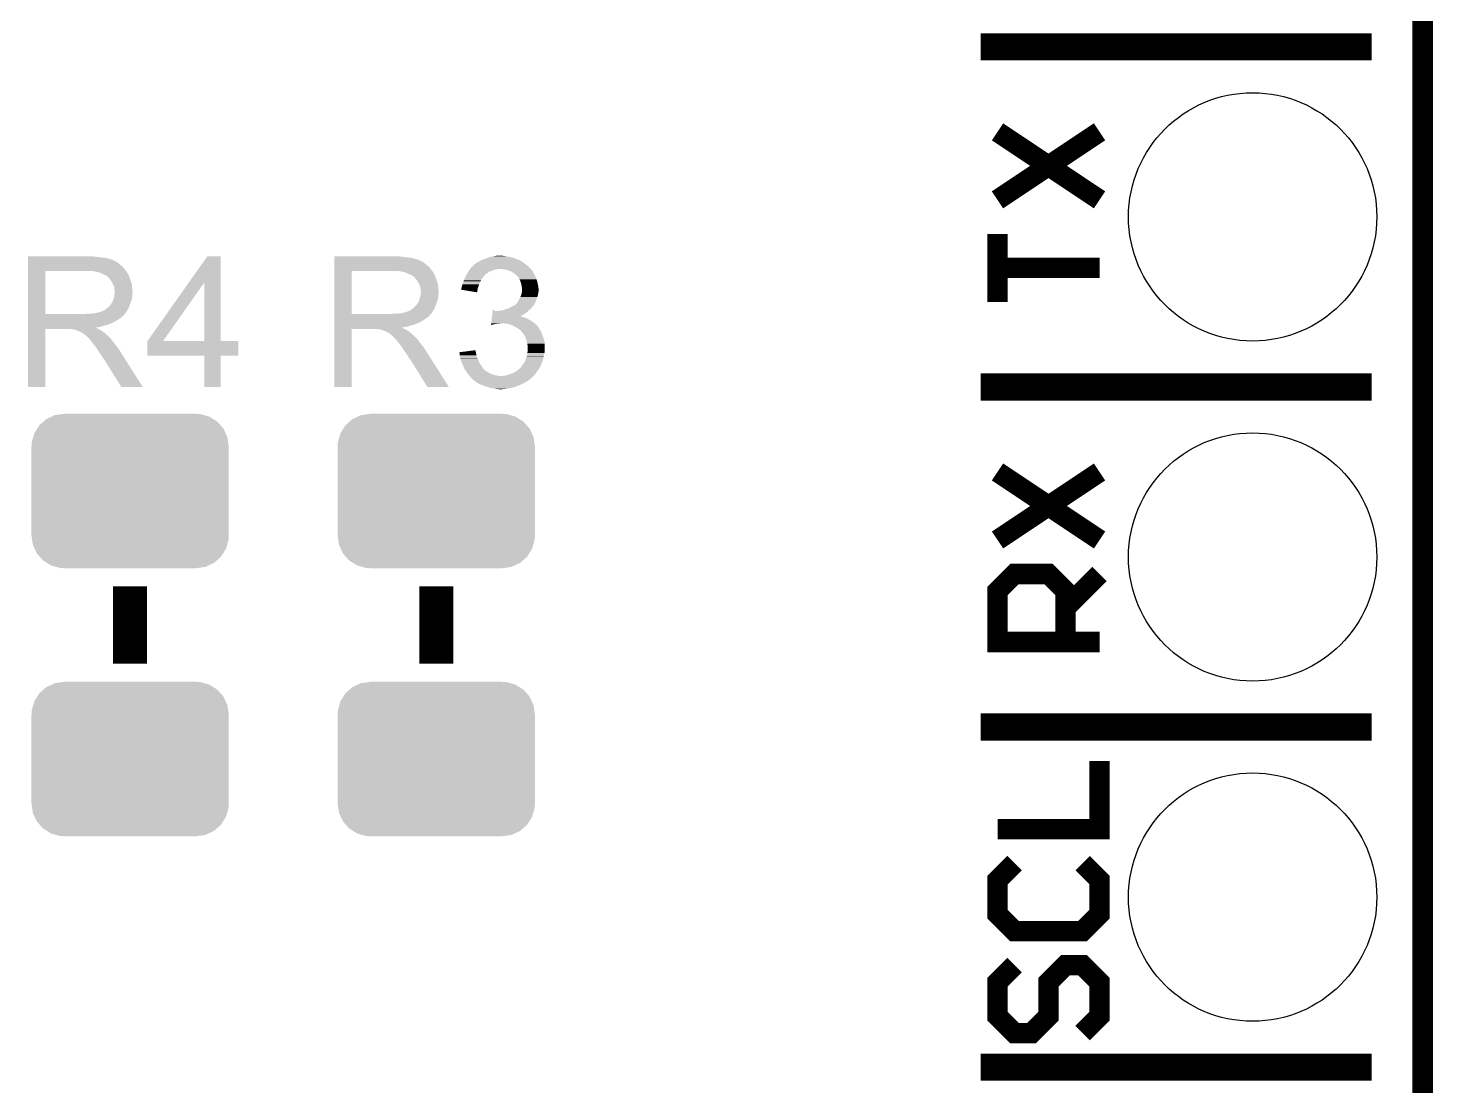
# Model space of a CAD drawing. Extents: x -1.4 to 24.2, y -3.9 to 53.4.
# Drawn here: x 13.72 to 24.21, y 6.21 to 14.11 of the extents above; entities that cross this region are included whole.
import ezdxf

# ---------------------------------------------------------------- set-up
doc = ezdxf.new("R2010")
doc.units = 0
doc.layers.get('0').update_dxf_attribs({"linetype": 'CONTINUOUS'})
for name, color, linetype in [('SPECTRAL_CLICK_V100_GKO', 9, 'CONTINUOUS'), ('SPECTRAL_CLICK_V100_GTO', 11, 'CONTINUOUS'), ('SPECTRAL_CLICK_V100_GTS', 8, 'CONTINUOUS')]:
    doc.layers.add(name, color=color, linetype=linetype)

# ---------------------------------------------------------------- blocks, each defined once
blk = doc.blocks.new('CUSTOM_62')
for points in [[(-0.646814, 0.518606), (-0.625952, 0.536988), (0.650592, 0.518606), (0.621244, 0.536988)], [(-0.625952, 0.536988), (-0.585142, 0.555872), (0.621244, 0.536988), (0.591092, 0.555872)], [(-0.585142, 0.555872), (-0.562234, 0.566472), (0.591092, 0.555872), (0.552884, 0.566472)], [(-0.562234, 0.566472), (-0.506094, 0.57464), (0.552884, 0.566472), (0.52344, 0.57464)], [(-0.506094, 0.57464), (-0.49276, 0.57658), (0.52344, 0.57464), (0.49276, 0.57658)], [(-0.723898, 0.402214), (-0.715892, 0.431072), (0.726492, 0.402214), (0.71314, 0.431072)], [(-0.715892, 0.431072), (-0.69406, 0.465932), (0.71314, 0.431072), (0.697008, 0.465932)], [(-0.69406, 0.465932), (-0.678626, 0.490572), (0.697008, 0.465932), (0.675296, 0.490572)], [(-0.678626, 0.490572), (-0.646814, 0.518606), (0.675296, 0.490572), (0.650592, 0.518606)], [(-0.7366, 0.33274), (-0.73466, 0.36342), (0.7366, 0.33274), (0.732138, 0.36342)], [(-0.7366, -0.33274), (-0.7366, 0.33274), (0.7366, -0.33274), (0.7366, 0.33274)], [(-0.73466, 0.36342), (-0.723898, 0.402214), (0.732138, 0.36342), (0.726492, 0.402214)], [(-0.732136, -0.36342), (-0.7366, -0.33274), (0.73466, -0.36342), (0.7366, -0.33274)], [(-0.726492, -0.402214), (-0.732136, -0.36342), (0.723896, -0.402214), (0.73466, -0.36342)], [(-0.713138, -0.431072), (-0.726492, -0.402214), (0.715892, -0.431072), (0.723896, -0.402214)], [(-0.697008, -0.465932), (-0.713138, -0.431072), (0.694058, -0.465932), (0.715892, -0.431072)], [(-0.675294, -0.490572), (-0.697008, -0.465932), (0.678626, -0.490572), (0.694058, -0.465932)], [(-0.650592, -0.518606), (-0.675294, -0.490572), (0.646812, -0.518606), (0.678626, -0.490572)], [(-0.621242, -0.536988), (-0.650592, -0.518606), (0.625952, -0.536988), (0.646812, -0.518606)], [(-0.591092, -0.555872), (-0.621242, -0.536988), (0.58514, -0.555872), (0.625952, -0.536988)], [(-0.552882, -0.566472), (-0.591092, -0.555872), (0.562234, -0.566472), (0.58514, -0.555872)], [(-0.52344, -0.57464), (-0.552882, -0.566472), (0.506092, -0.57464), (0.562234, -0.566472)], [(-0.49276, -0.57658), (-0.52344, -0.57464), (0.49276, -0.57658), (0.506092, -0.57464)]]:
    blk.add_solid(points)
blk = doc.blocks.new('ROUND_24')
blk.add_circle((0, 0), 0.927)

msp = doc.modelspace()

# ---------------------------------------------------------------- linework, layer by layer
at = {"layer": 'SPECTRAL_CLICK_V100_GKO', "const_width": 0.1524}
msp.add_lwpolyline([(24.13, -1.27), (24.13, 39.32174)], dxfattribs=at)
at = {"layer": 'SPECTRAL_CLICK_V100_GTO'}
for points, const_width in [([(20.828, 13.97), (23.749, 13.97)], 0.2032), ([(20.955, 12.827), (21.717, 13.335)], 0.1524), ([(20.955, 13.335), (21.717, 12.827)], 0.1524), ([(20.955, 12.065), (20.955, 12.573), (20.955, 12.319), (21.717, 12.319)], 0.1524), ([(20.828, 11.43), (23.749, 11.43)], 0.2032), ([(20.955, 10.287), (21.717, 10.795)], 0.1524), ([(20.955, 10.795), (21.717, 10.287)], 0.1524), ([(21.717, 9.525), (20.955, 9.525), (20.955, 9.906), (21.082, 10.033), (21.336, 10.033), (21.463, 9.906), (21.463, 9.525)], 0.1524), ([(21.463, 9.779), (21.717, 10.033)], 0.1524), ([(14.478, 9.36244), (14.478, 9.94156)], 0.254), ([(16.764, 9.36244), (16.764, 9.94156)], 0.254), ([(20.828, 8.89), (23.749, 8.89)], 0.2032), ([(20.955, 8.128), (21.717, 8.128), (21.717, 8.636)], 0.1524), ([(21.082, 7.874), (20.955, 7.747), (20.955, 7.493), (21.082, 7.366), (21.59, 7.366), (21.717, 7.493), (21.717, 7.747), (21.59, 7.874)], 0.1524), ([(21.082, 7.112), (20.955, 6.985), (20.955, 6.731), (21.082, 6.604), (21.209, 6.604), (21.336, 6.731), (21.336, 6.985), (21.463, 7.112), (21.59, 7.112), (21.717, 6.985), (21.717, 6.731), (21.59, 6.604)], 0.1524), ([(20.828, 6.35), (23.749, 6.35)], 0.2032)]:
    msp.add_lwpolyline(points, dxfattribs=dict(at, const_width=const_width))
for points in [[(13.71602, 12.40282), (13.716022, 12.40536), (14.22146, 12.40282), (14.19352, 12.40536)], [(13.71602, 12.39774), (13.71602, 12.40282), (14.251938, 12.39774), (14.22146, 12.40282)], [(13.71602, 12.3952), (13.71602, 12.39774), (14.2875, 12.3952), (14.251938, 12.39774)], [(13.71602, 12.38758), (13.71602, 12.3952), (14.317978, 12.38758), (14.2875, 12.3952)], [(13.71602, 12.3825), (13.71602, 12.38758), (14.333222, 12.3825), (14.317978, 12.38758)], [(13.71602, 12.37996), (13.71602, 12.3825), (14.345922, 12.37996), (14.333222, 12.3825)], [(13.71602, 12.379938), (13.71602, 12.37996), (14.34846, 12.379938), (14.345922, 12.37996)], [(13.71602, 12.377414), (13.71602, 12.379938), (14.348474, 12.377414), (14.34846, 12.379938)], [(14.916304, 12.209722), (15.054574, 12.405338), (15.153648, 12.209722), (15.15364, 12.405338)], [(15.054574, 12.405338), (15.05459, 12.40536), (15.15364, 12.405338), (15.05459, 12.40536)], [(16.00202, 12.40282), (16.002022, 12.40536), (16.50746, 12.40282), (16.47952, 12.40536)], [(16.00202, 12.39774), (16.00202, 12.40282), (16.537938, 12.39774), (16.50746, 12.40282)], [(16.00202, 12.3952), (16.00202, 12.39774), (16.5735, 12.3952), (16.537938, 12.39774)], [(16.00202, 12.38758), (16.00202, 12.3952), (16.603978, 12.38758), (16.5735, 12.3952)], [(16.00202, 12.3825), (16.00202, 12.38758), (16.619222, 12.3825), (16.603978, 12.38758)], [(16.00202, 12.37996), (16.00202, 12.3825), (16.631922, 12.37996), (16.619222, 12.3825)], [(16.00202, 12.379938), (16.00202, 12.37996), (16.63446, 12.379938), (16.631922, 12.37996)], [(16.00202, 12.377414), (16.00202, 12.379938), (16.634474, 12.377414), (16.63446, 12.379938)], [(17.10182, 12.37742), (17.12976, 12.38758), (17.382482, 12.37742), (17.357086, 12.38758)], [(17.12976, 12.38758), (17.149566, 12.395198), (17.357086, 12.38758), (17.338042, 12.395198)], [(17.149566, 12.395198), (17.162782, 12.40028), (17.338042, 12.395198), (17.31264, 12.40028)], [(17.162782, 12.40028), (17.18818, 12.40536), (17.31264, 12.40028), (17.289778, 12.40536)], [(17.18818, 12.40536), (17.20088, 12.4079), (17.289778, 12.40536), (17.26946, 12.4079)], [(17.20088, 12.4079), (17.221202, 12.41044), (17.26946, 12.4079), (17.254222, 12.41044)], [(13.716012, 11.973582), (13.716018, 12.29612), (13.84554, 11.973582), (13.845542, 12.29612)], [(13.716018, 12.308842), (13.71602, 12.32916), (14.43736, 12.308842), (14.419582, 12.32916)], [(13.716018, 12.29614), (13.716018, 12.308842), (14.447238, 12.29614), (14.43736, 12.308842)], [(13.716018, 12.29612), (13.716018, 12.29614), (13.845542, 12.29612), (14.15288, 12.29614)], [(13.71602, 12.37234), (13.71602, 12.377414), (14.35862, 12.37234), (14.348474, 12.377414)], [(13.71602, 12.367258), (13.71602, 12.37234), (14.371322, 12.367258), (14.35862, 12.37234)], [(13.71602, 12.3571), (13.71602, 12.367258), (14.38656, 12.3571), (14.371322, 12.367258)], [(13.71602, 12.3444), (13.71602, 12.3571), (14.4018, 12.3444), (14.38656, 12.3571)], [(13.71602, 12.32916), (13.71602, 12.3444), (14.419582, 12.32916), (14.4018, 12.3444)], [(14.224002, 12.29106), (14.190982, 12.29614), (14.451188, 12.29106), (14.447238, 12.29614)], [(14.242642, 12.285976), (14.224002, 12.29106), (14.45514, 12.285976), (14.451188, 12.29106)], [(14.25194, 12.28344), (14.242642, 12.285976), (14.455144, 12.28344), (14.45514, 12.285976)], [(14.251952, 12.283434), (14.25194, 12.28344), (14.455144, 12.283434), (14.455144, 12.28344)], [(14.27226, 12.27328), (14.251952, 12.283434), (14.46276, 12.27328), (14.455144, 12.283434)], [(16.002012, 11.973582), (16.002018, 12.29612), (16.13154, 11.973582), (16.131542, 12.29612)], [(16.002018, 12.30884), (16.00202, 12.329158), (16.72336, 12.30884), (16.708122, 12.329158)], [(16.002018, 12.29614), (16.002018, 12.30884), (16.733238, 12.29614), (16.72336, 12.30884)], [(16.002018, 12.29612), (16.002018, 12.29614), (16.131542, 12.29612), (16.43888, 12.29614)], [(16.00202, 12.37234), (16.00202, 12.377414), (16.64462, 12.37234), (16.634474, 12.377414)], [(16.00202, 12.367258), (16.00202, 12.37234), (16.657322, 12.367258), (16.64462, 12.37234)], [(16.00202, 12.3571), (16.00202, 12.367258), (16.67256, 12.3571), (16.657322, 12.367258)], [(16.00202, 12.3444), (16.00202, 12.3571), (16.6878, 12.3444), (16.67256, 12.3571)], [(16.00202, 12.329158), (16.00202, 12.3444), (16.708122, 12.329158), (16.6878, 12.3444)], [(16.510002, 12.29106), (16.476982, 12.29614), (16.737188, 12.29106), (16.733238, 12.29614)], [(16.528642, 12.285976), (16.510002, 12.29106), (16.74114, 12.285976), (16.737188, 12.29106)], [(16.53794, 12.28344), (16.528642, 12.285976), (16.741144, 12.28344), (16.74114, 12.285976)], [(16.537952, 12.283434), (16.53794, 12.28344), (16.741144, 12.283434), (16.741144, 12.28344)], [(16.55826, 12.27328), (16.537952, 12.283434), (16.74876, 12.27328), (16.741144, 12.283434)], [(16.989838, 12.268188), (16.997254, 12.2809), (17.12722, 12.268188), (17.14754, 12.2809)], [(16.997254, 12.2809), (17.000218, 12.28598), (17.14754, 12.2809), (17.15465, 12.28598)], [(17.000218, 12.28598), (17.005296, 12.293598), (17.15465, 12.28598), (17.165316, 12.293598)], [(17.005296, 12.293598), (17.008684, 12.29868), (17.165316, 12.293598), (17.185638, 12.29868)], [(17.008684, 12.29868), (17.013764, 12.306298), (17.185638, 12.29868), (17.203418, 12.306298)], [(17.013764, 12.306298), (17.015458, 12.30884), (17.203418, 12.306298), (17.2212, 12.30884)], [(17.015458, 12.30884), (17.017152, 12.31138), (17.2212, 12.30884), (17.233898, 12.31138)], [(17.017152, 12.31138), (17.020542, 12.316462), (17.470122, 12.31138), (17.46504, 12.316462)], [(17.020542, 12.316462), (17.025622, 12.321542), (17.46504, 12.316462), (17.45996, 12.321542)], [(17.025622, 12.321542), (17.04086, 12.33678), (17.45996, 12.321542), (17.44218, 12.33678)], [(17.04086, 12.33678), (17.051024, 12.346942), (17.44218, 12.33678), (17.429986, 12.346942)], [(17.051024, 12.346942), (17.056096, 12.34948), (17.429986, 12.346942), (17.42694, 12.34948)], [(17.056096, 12.34948), (17.0561, 12.349482), (17.42694, 12.34948), (17.426938, 12.349482)], [(17.0561, 12.349482), (17.06118, 12.35456), (17.426938, 12.349482), (17.41932, 12.35456)], [(17.06118, 12.35456), (17.068802, 12.35964), (17.41932, 12.35456), (17.4117, 12.35964)], [(17.068802, 12.35964), (17.089114, 12.369798), (17.4117, 12.35964), (17.399002, 12.369798)], [(17.089114, 12.369798), (17.089118, 12.3698), (17.399002, 12.369798), (17.398998, 12.3698)], [(17.089118, 12.3698), (17.093352, 12.37234), (17.398998, 12.3698), (17.391384, 12.37234)], [(17.093352, 12.37234), (17.097578, 12.374876), (17.391384, 12.37234), (17.38884, 12.374876)], [(17.097578, 12.374876), (17.10182, 12.37742), (17.38884, 12.374876), (17.382482, 12.37742)], [(17.269458, 12.30884), (17.244062, 12.31138), (17.472662, 12.30884), (17.470122, 12.31138)], [(17.292318, 12.30376), (17.269458, 12.30884), (17.477742, 12.30376), (17.472662, 12.30884)], [(17.292324, 12.303758), (17.292318, 12.30376), (17.477742, 12.303758), (17.477742, 12.30376)], [(17.31264, 12.29614), (17.292324, 12.303758), (17.481976, 12.29614), (17.477742, 12.303758)], [(17.327878, 12.29106), (17.31264, 12.29614), (17.484798, 12.29106), (17.481976, 12.29614)], [(17.34058, 12.2809), (17.327878, 12.29106), (17.490442, 12.2809), (17.484798, 12.29106)], [(17.343972, 12.278356), (17.34058, 12.2809), (17.49298, 12.278356), (17.490442, 12.2809)], [(17.35074, 12.27328), (17.343972, 12.278356), (17.494674, 12.27328), (17.49298, 12.278356)], [(14.29004, 12.26566), (14.27226, 12.27328), (14.465808, 12.26566), (14.46276, 12.27328)], [(14.29851, 12.26058), (14.29004, 12.26566), (14.46784, 12.26058), (14.465808, 12.26566)], [(14.30274, 12.258042), (14.29851, 12.26058), (14.468928, 12.258042), (14.46784, 12.26058)], [(14.310364, 12.25296), (14.30274, 12.258042), (14.471106, 12.25296), (14.468928, 12.258042)], [(14.312904, 12.252952), (14.310364, 12.25296), (14.47111, 12.252952), (14.471106, 12.25296)], [(14.32052, 12.2428), (14.312904, 12.252952), (14.47546, 12.2428), (14.47111, 12.252952)], [(14.32814, 12.23264), (14.32052, 12.2428), (14.478848, 12.23264), (14.47546, 12.2428)], [(14.337212, 12.21994), (14.32814, 12.23264), (14.48308, 12.21994), (14.478848, 12.23264)], [(14.34084, 12.214858), (14.337212, 12.21994), (14.484606, 12.214858), (14.48308, 12.21994)], [(14.351, 12.194538), (14.34084, 12.214858), (14.4907, 12.194538), (14.484606, 12.214858)], [(14.35862, 12.179296), (14.351, 12.194538), (14.492226, 12.179296), (14.4907, 12.194538)], [(14.360072, 12.16914), (14.35862, 12.179296), (14.49324, 12.16914), (14.492226, 12.179296)], [(14.36116, 12.161518), (14.360072, 12.16914), (14.493876, 12.161518), (14.49324, 12.16914)], [(14.607564, 11.772936), (14.916304, 12.209722), (14.724404, 11.772936), (15.031684, 12.209722)], [(15.031698, 11.7729), (15.031684, 12.209722), (15.153662, 11.7729), (15.153648, 12.209722)], [(16.57604, 12.26566), (16.55826, 12.27328), (16.751808, 12.26566), (16.74876, 12.27328)], [(16.58451, 12.26058), (16.57604, 12.26566), (16.75384, 12.26058), (16.751808, 12.26566)], [(16.58874, 12.258042), (16.58451, 12.26058), (16.754928, 12.258042), (16.75384, 12.26058)], [(16.596364, 12.25296), (16.58874, 12.258042), (16.757106, 12.25296), (16.754928, 12.258042)], [(16.598904, 12.252952), (16.596364, 12.25296), (16.75711, 12.252952), (16.757106, 12.25296)], [(16.60652, 12.2428), (16.598904, 12.252952), (16.76146, 12.2428), (16.75711, 12.252952)], [(16.61414, 12.23264), (16.60652, 12.2428), (16.764848, 12.23264), (16.76146, 12.2428)], [(16.623212, 12.21994), (16.61414, 12.23264), (16.76908, 12.21994), (16.764848, 12.23264)], [(16.62684, 12.214858), (16.623212, 12.21994), (16.770606, 12.214858), (16.76908, 12.21994)], [(16.637, 12.194538), (16.62684, 12.214858), (16.7767, 12.194538), (16.770606, 12.214858)], [(16.64462, 12.179296), (16.637, 12.194538), (16.778226, 12.179296), (16.7767, 12.194538)], [(16.646072, 12.16914), (16.64462, 12.179296), (16.77924, 12.16914), (16.778226, 12.179296)], [(16.64716, 12.161518), (16.646072, 12.16914), (16.779876, 12.161518), (16.77924, 12.16914)], [(16.95196, 12.166598), (16.951962, 12.169142), (17.07388, 12.166598), (17.074804, 12.169142)], [(16.951962, 12.169142), (16.954498, 12.17676), (17.074804, 12.169142), (17.077574, 12.17676)], [(16.954498, 12.17676), (16.958946, 12.19454), (17.077574, 12.17676), (17.08404, 12.19454)], [(16.958946, 12.19454), (16.959582, 12.19708), (17.08404, 12.19454), (17.085168, 12.19708)], [(16.959582, 12.19708), (16.96697, 12.2174), (17.085168, 12.19708), (17.0942, 12.2174)], [(16.96697, 12.2174), (16.96974, 12.225018), (17.0942, 12.2174), (17.097464, 12.225018)], [(16.96974, 12.225018), (16.973972, 12.235178), (17.097464, 12.225018), (17.10182, 12.235178)], [(16.973972, 12.235178), (16.979262, 12.247878), (17.10182, 12.235178), (17.111978, 12.247878)], [(16.979262, 12.247878), (16.98244, 12.255502), (17.111978, 12.247878), (17.119602, 12.255502)], [(16.98244, 12.255502), (16.983918, 12.258038), (17.119602, 12.255502), (17.122138, 12.258038)], [(16.983918, 12.258038), (16.98836, 12.265654), (17.122138, 12.258038), (17.127216, 12.265654)], [(16.98836, 12.265654), (16.989838, 12.268188), (17.127216, 12.265654), (17.12722, 12.268188)], [(17.354554, 12.270738), (17.35074, 12.27328), (17.49552, 12.270738), (17.494674, 12.27328)], [(17.35836, 12.2682), (17.354554, 12.270738), (17.497044, 12.2682), (17.49552, 12.270738)], [(17.36852, 12.25804), (17.35836, 12.2682), (17.50314, 12.25804), (17.497044, 12.2682)], [(17.376138, 12.25042), (17.36852, 12.25804), (17.505682, 12.25042), (17.50314, 12.25804)], [(17.380494, 12.242802), (17.376138, 12.25042), (17.50822, 12.242802), (17.505682, 12.25042)], [(17.3863, 12.232642), (17.380494, 12.242802), (17.512574, 12.232642), (17.50822, 12.242802)], [(17.389568, 12.225018), (17.3863, 12.232642), (17.51584, 12.225018), (17.512574, 12.232642)], [(17.39392, 12.214862), (17.389568, 12.225018), (17.51838, 12.214862), (17.51584, 12.225018)], [(17.396824, 12.2047), (17.39392, 12.214862), (17.52092, 12.2047), (17.51838, 12.214862)], [(17.399, 12.197082), (17.396824, 12.2047), (17.522444, 12.197082), (17.52092, 12.2047)], [(17.40154, 12.18184), (17.399, 12.197082), (17.525492, 12.18184), (17.522444, 12.197082)], [(17.40205, 12.1793), (17.40154, 12.18184), (17.526, 12.1793), (17.525492, 12.18184)], [(17.40408, 12.169142), (17.40205, 12.1793), (17.52713, 12.169142), (17.526, 12.1793)], [(17.40408, 12.156438), (17.40408, 12.169142), (17.52854, 12.156438), (17.52713, 12.169142)], [(14.34084, 12.057378), (14.345918, 12.064998), (14.480768, 12.057378), (14.483538, 12.064998)], [(14.345918, 12.064998), (14.350998, 12.077698), (14.483538, 12.064998), (14.488156, 12.077698)], [(14.350998, 12.0777), (14.35354, 12.090398), (14.488158, 12.0777), (14.490698, 12.090398)], [(14.350998, 12.077698), (14.350998, 12.0777), (14.488156, 12.077698), (14.488158, 12.0777)], [(14.35354, 12.090398), (14.358618, 12.103098), (14.490698, 12.090398), (14.49324, 12.103098)], [(14.358618, 12.103098), (14.36152, 12.123416), (14.49324, 12.103098), (14.49324, 12.123416)], [(14.361162, 12.148818), (14.36116, 12.161518), (14.494934, 12.148818), (14.493876, 12.161518)], [(14.3637, 12.141196), (14.361162, 12.148818), (14.49557, 12.141196), (14.494934, 12.148818)], [(14.36152, 12.123416), (14.362246, 12.128496), (14.49324, 12.123416), (14.495778, 12.128496)], [(14.362246, 12.128496), (14.3637, 12.13866), (14.495778, 12.128496), (14.495778, 12.13866)], [(14.3637, 12.138662), (14.3637, 12.141196), (14.49578, 12.138662), (14.49557, 12.141196)], [(14.3637, 12.13866), (14.3637, 12.138662), (14.495778, 12.13866), (14.49578, 12.138662)], [(16.62684, 12.057378), (16.631918, 12.064998), (16.766768, 12.057378), (16.769538, 12.064998)], [(16.631918, 12.064998), (16.636998, 12.077698), (16.769538, 12.064998), (16.774156, 12.077698)], [(16.636998, 12.0777), (16.63954, 12.090398), (16.774158, 12.0777), (16.776698, 12.090398)], [(16.636998, 12.077698), (16.636998, 12.0777), (16.774156, 12.077698), (16.774158, 12.0777)], [(16.63954, 12.090398), (16.644618, 12.103098), (16.776698, 12.090398), (16.77924, 12.103098)], [(16.644618, 12.103098), (16.64752, 12.123416), (16.77924, 12.103098), (16.77924, 12.123416)], [(16.647162, 12.148818), (16.64716, 12.161518), (16.780934, 12.148818), (16.779876, 12.161518)], [(16.6497, 12.141196), (16.647162, 12.148818), (16.78157, 12.141196), (16.780934, 12.148818)], [(16.64752, 12.123416), (16.648246, 12.128496), (16.77924, 12.123416), (16.781778, 12.128496)], [(16.648246, 12.128496), (16.6497, 12.13866), (16.781778, 12.128496), (16.781778, 12.13866)], [(16.6497, 12.138662), (16.6497, 12.141196), (16.78178, 12.138662), (16.78157, 12.141196)], [(16.6497, 12.13866), (16.6497, 12.138662), (16.781778, 12.13866), (16.78178, 12.138662)], [(16.94942, 12.156458), (16.949422, 12.158984), (17.072182, 12.156458), (17.072604, 12.158984)], [(17.068778, 12.136124), (16.94942, 12.156458), (17.068778, 12.136124), (17.072182, 12.156458)], [(16.949422, 12.158984), (16.95196, 12.164064), (17.072604, 12.158984), (17.073454, 12.164064)], [(16.95196, 12.164064), (16.95196, 12.166598), (17.073454, 12.164064), (17.07388, 12.166598)], [(17.369536, 12.05992), (17.373602, 12.065002), (17.50314, 12.05992), (17.505044, 12.065002)], [(17.373602, 12.065002), (17.391378, 12.10056), (17.505044, 12.065002), (17.51838, 12.10056)], [(17.391378, 12.10056), (17.39392, 12.105642), (17.51838, 12.10056), (17.519832, 12.105642)], [(17.39392, 12.105642), (17.398152, 12.118338), (17.519832, 12.105642), (17.52346, 12.118338)], [(17.398152, 12.118338), (17.40154, 12.1285), (17.52346, 12.118338), (17.525152, 12.1285)], [(17.40154, 12.1285), (17.402386, 12.13358), (17.525152, 12.1285), (17.526, 12.13358)], [(17.402386, 12.13358), (17.404078, 12.143738), (17.526, 12.13358), (17.52854, 12.143738)], [(17.404078, 12.143738), (17.40408, 12.143742), (17.52854, 12.143738), (17.52854, 12.143742)], [(17.40408, 12.143742), (17.40408, 12.156438), (17.52854, 12.143742), (17.52854, 12.156438)], [(13.71601, 11.96086), (13.716012, 11.963394), (14.427178, 11.96086), (14.4272, 11.963394)], [(13.71601, 11.960854), (13.71601, 11.96086), (14.424654, 11.960854), (14.427178, 11.96086)], [(13.71601, 11.945618), (13.71601, 11.960854), (14.409416, 11.945618), (14.424654, 11.960854)], [(13.716012, 11.97356), (13.716012, 11.973582), (14.135098, 11.97356), (13.84554, 11.973582)], [(13.716012, 11.963394), (13.716012, 11.97356), (14.4272, 11.963394), (14.43736, 11.97356)], [(14.135098, 11.97356), (14.152864, 11.976098), (14.43736, 11.97356), (14.439898, 11.976098)], [(14.152864, 11.976098), (14.15288, 11.9761), (14.439898, 11.976098), (14.439898, 11.9761)], [(14.173198, 11.9761), (14.218918, 11.98118), (14.439898, 11.9761), (14.443286, 11.98118)], [(14.218918, 11.98118), (14.259558, 11.99134), (14.443286, 11.98118), (14.450062, 11.99134)], [(14.262096, 11.99134), (14.269716, 11.996418), (14.450062, 11.99134), (14.453024, 11.996418)], [(14.269716, 11.996418), (14.277338, 11.99896), (14.453024, 11.996418), (14.454506, 11.99896)], [(14.277338, 11.99896), (14.287498, 12.004038), (14.454506, 11.99896), (14.457468, 12.004038)], [(14.287498, 12.004038), (14.309722, 12.021818), (14.457468, 12.004038), (14.46784, 12.021818)], [(14.309722, 12.021818), (14.312898, 12.024358), (14.46784, 12.021818), (14.468762, 12.024358)], [(14.312898, 12.024358), (14.3256, 12.03706), (14.468762, 12.024358), (14.47338, 12.03706)], [(14.3256, 12.03706), (14.335758, 12.049758), (14.47338, 12.03706), (14.477998, 12.049758)], [(14.335758, 12.049758), (14.338298, 12.0523), (14.477998, 12.049758), (14.478922, 12.0523)], [(14.338298, 12.0523), (14.34084, 12.057378), (14.478922, 12.0523), (14.480768, 12.057378)], [(16.00201, 11.96086), (16.002012, 11.963394), (16.713178, 11.96086), (16.7132, 11.963394)], [(16.00201, 11.960846), (16.00201, 11.96086), (16.710654, 11.960846), (16.713178, 11.96086)], [(16.00201, 11.95578), (16.00201, 11.960846), (16.708116, 11.95578), (16.710654, 11.960846)], [(16.002012, 11.97356), (16.002012, 11.973582), (16.421098, 11.97356), (16.13154, 11.973582)], [(16.002012, 11.963394), (16.002012, 11.97356), (16.7132, 11.963394), (16.72336, 11.97356)], [(16.421098, 11.97356), (16.438864, 11.976098), (16.72336, 11.97356), (16.725898, 11.976098)], [(16.438864, 11.976098), (16.43888, 11.9761), (16.725898, 11.976098), (16.725898, 11.9761)], [(16.459198, 11.9761), (16.504918, 11.98118), (16.725898, 11.9761), (16.729286, 11.98118)], [(16.504918, 11.98118), (16.545558, 11.99134), (16.729286, 11.98118), (16.736062, 11.99134)], [(16.548096, 11.99134), (16.555716, 11.996418), (16.736062, 11.99134), (16.739024, 11.996418)], [(16.555716, 11.996418), (16.563338, 11.99896), (16.739024, 11.996418), (16.740506, 11.99896)], [(16.563338, 11.99896), (16.573498, 12.004038), (16.740506, 11.99896), (16.743468, 12.004038)], [(16.573498, 12.004038), (16.595722, 12.021818), (16.743468, 12.004038), (16.75384, 12.021818)], [(16.595722, 12.021818), (16.598898, 12.024358), (16.75384, 12.021818), (16.754762, 12.024358)], [(16.598898, 12.024358), (16.6116, 12.03706), (16.754762, 12.024358), (16.75938, 12.03706)], [(16.6116, 12.03706), (16.621758, 12.049758), (16.75938, 12.03706), (16.763998, 12.049758)], [(16.621758, 12.049758), (16.624298, 12.0523), (16.763998, 12.049758), (16.764922, 12.0523)], [(16.624298, 12.0523), (16.62684, 12.057378), (16.764922, 12.0523), (16.766768, 12.057378)], [(17.180814, 11.95832), (17.182328, 11.97102), (17.391472, 11.95832), (17.416778, 11.97102)], [(17.182328, 11.97102), (17.183842, 11.98372), (17.416778, 11.97102), (17.434562, 11.98372)], [(17.183842, 11.98372), (17.185356, 11.99642), (17.434562, 11.98372), (17.449376, 11.99642)], [(17.185356, 11.99642), (17.185658, 11.998958), (17.198344, 11.99642), (17.193264, 11.998958)], [(17.185658, 11.998958), (17.18566, 11.99896), (17.193264, 11.998958), (17.18566, 11.99896)], [(17.21612, 11.99642), (17.2339, 11.99896), (17.449376, 11.99642), (17.45234, 11.99896)], [(17.2339, 11.99896), (17.25168, 12.0015), (17.45234, 11.99896), (17.455388, 12.0015)], [(17.25168, 12.0015), (17.271998, 12.00658), (17.455388, 12.0015), (17.461484, 12.00658)], [(17.271998, 12.00658), (17.287238, 12.01166), (17.461484, 12.00658), (17.46758, 12.01166)], [(17.287238, 12.01166), (17.294858, 12.0142), (17.46758, 12.01166), (17.470118, 12.0142)], [(17.294858, 12.0142), (17.312004, 12.02182), (17.470118, 12.0142), (17.477738, 12.02182)], [(17.312004, 12.02182), (17.31772, 12.02436), (17.477738, 12.02182), (17.479642, 12.02436)], [(17.31772, 12.02436), (17.332958, 12.031978), (17.479642, 12.02436), (17.48536, 12.031978)], [(17.332958, 12.031978), (17.343124, 12.03706), (17.48536, 12.031978), (17.490438, 12.03706)], [(17.343124, 12.03706), (17.345666, 12.037064), (17.490438, 12.03706), (17.490442, 12.037064)], [(17.345666, 12.037064), (17.349468, 12.0396), (17.490442, 12.037064), (17.492978, 12.0396)], [(17.349468, 12.0396), (17.353282, 12.042142), (17.492978, 12.0396), (17.494248, 12.042142)], [(17.353282, 12.042142), (17.363442, 12.052302), (17.494248, 12.042142), (17.49933, 12.052302)], [(17.363442, 12.052302), (17.369536, 12.05992), (17.49933, 12.052302), (17.50314, 12.05992)], [(13.716, 11.430022), (13.716008, 11.861778), (13.845518, 11.430022), (13.84554, 11.861778)], [(13.716008, 11.871958), (13.71601, 11.874466), (14.224004, 11.871958), (14.221492, 11.874466)], [(13.716008, 11.869418), (13.716008, 11.871958), (14.229082, 11.869418), (14.224004, 11.871958)], [(13.716008, 11.86434), (13.716008, 11.869418), (14.2367, 11.86434), (14.229082, 11.869418)], [(13.716008, 11.8618), (13.716008, 11.86434), (14.243052, 11.8618), (14.2367, 11.86434)], [(13.716008, 11.861778), (13.716008, 11.8618), (13.84554, 11.861778), (14.038578, 11.8618)], [(13.71601, 11.940538), (13.71601, 11.945618), (14.39926, 11.940538), (14.409416, 11.945618)], [(13.71601, 11.932918), (13.71601, 11.940538), (14.389098, 11.932918), (14.39926, 11.940538)], [(13.71601, 11.91768), (13.71601, 11.932918), (14.3637, 11.91768), (14.389098, 11.932918)], [(13.71601, 11.91006), (13.71601, 11.91768), (14.34846, 11.91006), (14.3637, 11.91768)], [(13.71601, 11.89482), (13.71601, 11.91006), (14.312898, 11.89482), (14.34846, 11.91006)], [(13.71601, 11.889738), (13.71601, 11.89482), (14.290038, 11.889738), (14.312898, 11.89482)], [(13.71601, 11.88212), (13.71601, 11.889738), (14.269718, 11.88212), (14.290038, 11.889738)], [(13.71601, 11.87704), (13.71601, 11.88212), (14.246858, 11.87704), (14.269718, 11.88212)], [(13.71601, 11.874466), (13.71601, 11.87704), (14.221492, 11.874466), (14.246858, 11.87704)], [(14.048738, 11.85926), (14.038578, 11.8618), (14.249402, 11.85926), (14.243052, 11.8618)], [(14.063974, 11.856726), (14.061434, 11.85926), (14.253626, 11.856726), (14.249402, 11.85926)], [(14.066516, 11.85672), (14.063974, 11.856726), (14.253636, 11.85672), (14.253626, 11.856726)], [(14.096998, 11.84656), (14.066516, 11.85672), (14.270568, 11.84656), (14.253636, 11.85672)], [(16.002, 11.430022), (16.002008, 11.861778), (16.131518, 11.430022), (16.13154, 11.861778)], [(16.002008, 11.871958), (16.00201, 11.874466), (16.510004, 11.871958), (16.507492, 11.874466)], [(16.002008, 11.869418), (16.002008, 11.871958), (16.515082, 11.869418), (16.510004, 11.871958)], [(16.002008, 11.86434), (16.002008, 11.869418), (16.5227, 11.86434), (16.515082, 11.869418)], [(16.002008, 11.8618), (16.002008, 11.86434), (16.529052, 11.8618), (16.5227, 11.86434)], [(16.002008, 11.861778), (16.002008, 11.8618), (16.13154, 11.861778), (16.324578, 11.8618)], [(16.00201, 11.94054), (16.00201, 11.95578), (16.68526, 11.94054), (16.708116, 11.95578)], [(16.00201, 11.932918), (16.00201, 11.94054), (16.675098, 11.932918), (16.68526, 11.94054)], [(16.00201, 11.91768), (16.00201, 11.932918), (16.6497, 11.91768), (16.675098, 11.932918)], [(16.00201, 11.91006), (16.00201, 11.91768), (16.63446, 11.91006), (16.6497, 11.91768)], [(16.00201, 11.89482), (16.00201, 11.91006), (16.598898, 11.89482), (16.63446, 11.91006)], [(16.00201, 11.889738), (16.00201, 11.89482), (16.576038, 11.889738), (16.598898, 11.89482)], [(16.00201, 11.88212), (16.00201, 11.889738), (16.555718, 11.88212), (16.576038, 11.889738)], [(16.00201, 11.87704), (16.00201, 11.88212), (16.532858, 11.87704), (16.555718, 11.88212)], [(16.00201, 11.874466), (16.00201, 11.87704), (16.507492, 11.874466), (16.532858, 11.87704)], [(16.334738, 11.85926), (16.324578, 11.8618), (16.535402, 11.85926), (16.529052, 11.8618)], [(16.349974, 11.856726), (16.347434, 11.85926), (16.539626, 11.856726), (16.535402, 11.85926)], [(16.352516, 11.85672), (16.349974, 11.856726), (16.539636, 11.85672), (16.539626, 11.856726)], [(16.382998, 11.84656), (16.352516, 11.85672), (16.556568, 11.84656), (16.539636, 11.85672)], [(17.172944, 11.892312), (17.173544, 11.89736), (17.172944, 11.892312), (17.190718, 11.89736)], [(17.173544, 11.89736), (17.173848, 11.8999), (17.190718, 11.89736), (17.2085, 11.8999)], [(17.173848, 11.8999), (17.17415, 11.90244), (17.2085, 11.8999), (17.221198, 11.90244)], [(17.17415, 11.90244), (17.174454, 11.90498), (17.233898, 11.90244), (17.244058, 11.90498)], [(17.174454, 11.90498), (17.175664, 11.91514), (17.498424, 11.90498), (17.48536, 11.91514)], [(17.175664, 11.91514), (17.17718, 11.92784), (17.48536, 11.91514), (17.46504, 11.92784)], [(17.17718, 11.92784), (17.178694, 11.94054), (17.46504, 11.92784), (17.442182, 11.94054)], [(17.178694, 11.94054), (17.179602, 11.94816), (17.442182, 11.94054), (17.42186, 11.94816)], [(17.179602, 11.94816), (17.180208, 11.95324), (17.42186, 11.94816), (17.406622, 11.95324)], [(17.180208, 11.95324), (17.180814, 11.958318), (17.406622, 11.95324), (17.396464, 11.958318)], [(17.180814, 11.958318), (17.180814, 11.95832), (17.396464, 11.958318), (17.391472, 11.95832)], [(17.28724, 11.90244), (17.256762, 11.90498), (17.50169, 11.90244), (17.498424, 11.90498)], [(17.312638, 11.89736), (17.28724, 11.90244), (17.50822, 11.89736), (17.50169, 11.90244)], [(17.33804, 11.8872), (17.312638, 11.89736), (17.51725, 11.8872), (17.50822, 11.89736)], [(17.355822, 11.87704), (17.33804, 11.8872), (17.526278, 11.87704), (17.51725, 11.8872)], [(17.360914, 11.874494), (17.355822, 11.87704), (17.52854, 11.874494), (17.526278, 11.87704)], [(17.365994, 11.871954), (17.360914, 11.874494), (17.528544, 11.871954), (17.52854, 11.874494)], [(17.371058, 11.869422), (17.365994, 11.871954), (17.530232, 11.869422), (17.528544, 11.871954)], [(17.38376, 11.85926), (17.371058, 11.869422), (17.537008, 11.85926), (17.530232, 11.869422)], [(17.39138, 11.85418), (17.38376, 11.85926), (17.540394, 11.85418), (17.537008, 11.85926)], [(17.393922, 11.85164), (17.39138, 11.85418), (17.542088, 11.85164), (17.540394, 11.85418)], [(14.102078, 11.84402), (14.096998, 11.84656), (14.2748, 11.84402), (14.270568, 11.84656)], [(14.107158, 11.84148), (14.102078, 11.84402), (14.277976, 11.84148), (14.2748, 11.84402)], [(14.114778, 11.836402), (14.107158, 11.84148), (14.284324, 11.836402), (14.277976, 11.84148)], [(14.119856, 11.833862), (14.114778, 11.836402), (14.287498, 11.833862), (14.284324, 11.836402)], [(14.122394, 11.83386), (14.119856, 11.833862), (14.2875, 11.83386), (14.287498, 11.833862)], [(14.12494, 11.831322), (14.122394, 11.83386), (14.290038, 11.831322), (14.2875, 11.83386)], [(14.1351, 11.8237), (14.12494, 11.831322), (14.29766, 11.8237), (14.290038, 11.831322)], [(14.138276, 11.82116), (14.1351, 11.8237), (14.3002, 11.82116), (14.29766, 11.8237)], [(14.144628, 11.816078), (14.138276, 11.82116), (14.307822, 11.816078), (14.3002, 11.82116)], [(14.147798, 11.813542), (14.144628, 11.816078), (14.310358, 11.813542), (14.307822, 11.816078)], [(14.170662, 11.790678), (14.147798, 11.813542), (14.33322, 11.790678), (14.310358, 11.813542)], [(14.178278, 11.78306), (14.170662, 11.790678), (14.338936, 11.78306), (14.33322, 11.790678)], [(14.185898, 11.7729), (14.178278, 11.78306), (14.346556, 11.7729), (14.338936, 11.78306)], [(14.18717, 11.77036), (14.185898, 11.7729), (14.34846, 11.77036), (14.346556, 11.7729)], [(14.188434, 11.767834), (14.18717, 11.77036), (14.350426, 11.767834), (14.34846, 11.77036)], [(14.19097, 11.76782), (14.188434, 11.767834), (14.350436, 11.76782), (14.350426, 11.767834)], [(14.206216, 11.7475), (14.19097, 11.76782), (14.36624, 11.7475), (14.350436, 11.76782)], [(14.60754, 11.663702), (14.607542, 11.772878), (15.285698, 11.663702), (15.28572, 11.772878)], [(14.607542, 11.7729), (14.607544, 11.772906), (15.031698, 11.7729), (14.980484, 11.772906)], [(14.607542, 11.772878), (14.607542, 11.7729), (15.28572, 11.772878), (15.153662, 11.7729)], [(14.607544, 11.772906), (14.607564, 11.772936), (14.980484, 11.772906), (14.724404, 11.772936)], [(16.388078, 11.84402), (16.382998, 11.84656), (16.5608, 11.84402), (16.556568, 11.84656)], [(16.393158, 11.84148), (16.388078, 11.84402), (16.563976, 11.84148), (16.5608, 11.84402)], [(16.400778, 11.836402), (16.393158, 11.84148), (16.570324, 11.836402), (16.563976, 11.84148)], [(16.405856, 11.833862), (16.400778, 11.836402), (16.573498, 11.833862), (16.570324, 11.836402)], [(16.408394, 11.83386), (16.405856, 11.833862), (16.5735, 11.83386), (16.573498, 11.833862)], [(16.41094, 11.831322), (16.408394, 11.83386), (16.576038, 11.831322), (16.5735, 11.83386)], [(16.4211, 11.8237), (16.41094, 11.831322), (16.58366, 11.8237), (16.576038, 11.831322)], [(16.424276, 11.82116), (16.4211, 11.8237), (16.5862, 11.82116), (16.58366, 11.8237)], [(16.430628, 11.816078), (16.424276, 11.82116), (16.593822, 11.816078), (16.5862, 11.82116)], [(16.433798, 11.813542), (16.430628, 11.816078), (16.596358, 11.813542), (16.593822, 11.816078)], [(16.456662, 11.790678), (16.433798, 11.813542), (16.61922, 11.790678), (16.596358, 11.813542)], [(16.464278, 11.78306), (16.456662, 11.790678), (16.624936, 11.78306), (16.61922, 11.790678)], [(16.471898, 11.7729), (16.464278, 11.78306), (16.632556, 11.7729), (16.624936, 11.78306)], [(16.47317, 11.77036), (16.471898, 11.7729), (16.63446, 11.77036), (16.632556, 11.7729)], [(16.474434, 11.767834), (16.47317, 11.77036), (16.636426, 11.767834), (16.63446, 11.77036)], [(16.47697, 11.76782), (16.474434, 11.767834), (16.636436, 11.76782), (16.636426, 11.767834)], [(16.492216, 11.7475), (16.47697, 11.76782), (16.65224, 11.7475), (16.636436, 11.76782)], [(17.396146, 11.8491), (17.393922, 11.85164), (17.54378, 11.8491), (17.542088, 11.85164)], [(17.4117, 11.831322), (17.396146, 11.8491), (17.5514, 11.831322), (17.54378, 11.8491)], [(17.411702, 11.83132), (17.4117, 11.831322), (17.5514, 11.83132), (17.5514, 11.831322)], [(17.426938, 11.808464), (17.411702, 11.83132), (17.55902, 11.808464), (17.5514, 11.83132)], [(17.42694, 11.80846), (17.426938, 11.808464), (17.55902, 11.80846), (17.55902, 11.808464)], [(17.435408, 11.783058), (17.42694, 11.80846), (17.56918, 11.783058), (17.55902, 11.80846)], [(17.442178, 11.762742), (17.435408, 11.783058), (17.572566, 11.762742), (17.56918, 11.783058)], [(17.443632, 11.752578), (17.442178, 11.762742), (17.57426, 11.752578), (17.572566, 11.762742)], [(17.44472, 11.74496), (17.443632, 11.752578), (17.57426, 11.74496), (17.57426, 11.752578)], [(14.22146, 11.72718), (14.206216, 11.7475), (14.382496, 11.72718), (14.36624, 11.7475)], [(14.224848, 11.722098), (14.22146, 11.72718), (14.38656, 11.722098), (14.382496, 11.72718)], [(14.243474, 11.69416), (14.224848, 11.722098), (14.40434, 11.69416), (14.38656, 11.722098)], [(14.25194, 11.68146), (14.243474, 11.69416), (14.412398, 11.68146), (14.40434, 11.69416)], [(14.26464, 11.663682), (14.25194, 11.68146), (14.423678, 11.663682), (14.412398, 11.68146)], [(14.2748, 11.645898), (14.26464, 11.663682), (14.434962, 11.645898), (14.423678, 11.663682)], [(14.277338, 11.640826), (14.2748, 11.645898), (14.43818, 11.640826), (14.434962, 11.645898)], [(15.031698, 11.66368), (14.60754, 11.663702), (15.285698, 11.66368), (15.285698, 11.663702)], [(15.0317, 11.663658), (15.031698, 11.66368), (15.15364, 11.663658), (15.285698, 11.66368)], [(15.03172, 11.430022), (15.0317, 11.663658), (15.153618, 11.430022), (15.15364, 11.663658)], [(16.50746, 11.72718), (16.492216, 11.7475), (16.668496, 11.72718), (16.65224, 11.7475)], [(16.510848, 11.722098), (16.50746, 11.72718), (16.67256, 11.722098), (16.668496, 11.72718)], [(16.529474, 11.69416), (16.510848, 11.722098), (16.69034, 11.69416), (16.67256, 11.722098)], [(16.53794, 11.68146), (16.529474, 11.69416), (16.698398, 11.68146), (16.69034, 11.69416)], [(16.55064, 11.663682), (16.53794, 11.68146), (16.709678, 11.663682), (16.698398, 11.68146)], [(16.5608, 11.645898), (16.55064, 11.663682), (16.720962, 11.645898), (16.709678, 11.663682)], [(16.563338, 11.640826), (16.5608, 11.645898), (16.72418, 11.640826), (16.720962, 11.645898)], [(16.93674, 11.68908), (16.976572, 11.694158), (17.060334, 11.68908), (17.058642, 11.694158)], [(16.937022, 11.686536), (16.93674, 11.68908), (17.06118, 11.686536), (17.060334, 11.68908)], [(16.937862, 11.678918), (16.937022, 11.686536), (17.06118, 11.678918), (17.06118, 11.686536)], [(16.93898, 11.668762), (16.937862, 11.678918), (17.06372, 11.668762), (17.06118, 11.678918)], [(16.93926, 11.666222), (16.93898, 11.668762), (17.064568, 11.666222), (17.06372, 11.668762)], [(16.943776, 11.6459), (16.93926, 11.666222), (17.07134, 11.6459), (17.064568, 11.666222)], [(16.94434, 11.643362), (16.943776, 11.6459), (17.072356, 11.643362), (17.07134, 11.6459)], [(16.976572, 11.694158), (17.01639, 11.699234), (17.058642, 11.694158), (17.05864, 11.699234)], [(17.01639, 11.699234), (17.036316, 11.701774), (17.05864, 11.699234), (17.056106, 11.701774)], [(17.036316, 11.701774), (17.0561, 11.704296), (17.056106, 11.701774), (17.0561, 11.704296)], [(17.434558, 11.64336), (17.43964, 11.656062), (17.564098, 11.64336), (17.566216, 11.656062)], [(17.43964, 11.656062), (17.4401, 11.6586), (17.566216, 11.656062), (17.56664, 11.6586)], [(17.4401, 11.6586), (17.44472, 11.683998), (17.56664, 11.6586), (17.571718, 11.683998)], [(17.44726, 11.729722), (17.44472, 11.74496), (17.57426, 11.729722), (17.57426, 11.74496)], [(17.44472, 11.683998), (17.445778, 11.696698), (17.571718, 11.683998), (17.57426, 11.696698)], [(17.445778, 11.696698), (17.44726, 11.714478), (17.57426, 11.696698), (17.57426, 11.714478)], [(17.44726, 11.714478), (17.44726, 11.729722), (17.57426, 11.714478), (17.57426, 11.729722)], [(14.282414, 11.638282), (14.277338, 11.640826), (14.439794, 11.638282), (14.43818, 11.640826)], [(14.284962, 11.6332), (14.282414, 11.638282), (14.443018, 11.6332), (14.439794, 11.638282)], [(14.411958, 11.43001), (14.284962, 11.6332), (14.571934, 11.43001), (14.443018, 11.6332)], [(16.568414, 11.638282), (16.563338, 11.640826), (16.725794, 11.638282), (16.72418, 11.640826)], [(16.570962, 11.6332), (16.568414, 11.638282), (16.729018, 11.6332), (16.725794, 11.638282)], [(16.697958, 11.43001), (16.570962, 11.6332), (16.857934, 11.43001), (16.729018, 11.6332)], [(16.951962, 11.620498), (16.94434, 11.643362), (17.0815, 11.620498), (17.072356, 11.643362)], [(16.95704, 11.60526), (16.951962, 11.620498), (17.089968, 11.60526), (17.0815, 11.620498)], [(16.960306, 11.59764), (16.95704, 11.60526), (17.0942, 11.59764), (17.089968, 11.60526)], [(16.970104, 11.57478), (16.960306, 11.59764), (17.10944, 11.57478), (17.0942, 11.59764)], [(16.97228, 11.569702), (16.970104, 11.57478), (17.113252, 11.569702), (17.10944, 11.57478)], [(16.9799, 11.556998), (16.97228, 11.569702), (17.122786, 11.556998), (17.113252, 11.569702)], [(16.981594, 11.55446), (16.9799, 11.556998), (17.12469, 11.55446), (17.122786, 11.556998)], [(16.981596, 11.554456), (16.981594, 11.55446), (17.127226, 11.554456), (17.12469, 11.55446)], [(16.984982, 11.54938), (16.981596, 11.554456), (17.13484, 11.54938), (17.127226, 11.554456)], [(16.990062, 11.54176), (16.984982, 11.54938), (17.145002, 11.54176), (17.13484, 11.54938)], [(16.997678, 11.529062), (16.990062, 11.54176), (17.170398, 11.529062), (17.145002, 11.54176)], [(17.343122, 11.53668), (17.36598, 11.549382), (17.510758, 11.53668), (17.51983, 11.549382)], [(17.36598, 11.549382), (17.371694, 11.554462), (17.51983, 11.549382), (17.52346, 11.554462)], [(17.371694, 11.554462), (17.38884, 11.5697), (17.52346, 11.554462), (17.532982, 11.5697)], [(17.38884, 11.5697), (17.393922, 11.574782), (17.532982, 11.5697), (17.53616, 11.574782)], [(17.393922, 11.574782), (17.399002, 11.579862), (17.53616, 11.574782), (17.5387, 11.579862)], [(17.399002, 11.579862), (17.405094, 11.59002), (17.5387, 11.579862), (17.54378, 11.59002)], [(17.405094, 11.59002), (17.406618, 11.59256), (17.54378, 11.59002), (17.544868, 11.59256)], [(17.406618, 11.59256), (17.417504, 11.607802), (17.544868, 11.59256), (17.5514, 11.607802)], [(17.417504, 11.607802), (17.41932, 11.610342), (17.5514, 11.607802), (17.552306, 11.610342)], [(17.41932, 11.610342), (17.42948, 11.63066), (17.552306, 11.610342), (17.559562, 11.63066)], [(17.42948, 11.63066), (17.434558, 11.64336), (17.559562, 11.63066), (17.564098, 11.64336)], [(17.00022, 11.52652), (16.997678, 11.529062), (17.175482, 11.52652), (17.170398, 11.529062)], [(17.005298, 11.52144), (17.00022, 11.52652), (17.190722, 11.52144), (17.175482, 11.52652)], [(17.007204, 11.5189), (17.005298, 11.52144), (17.198342, 11.5189), (17.190722, 11.52144)], [(17.011016, 11.51382), (17.007204, 11.5189), (17.221202, 11.51382), (17.198342, 11.5189)], [(17.01292, 11.511282), (17.011016, 11.51382), (17.24658, 11.511282), (17.221202, 11.51382)], [(17.012922, 11.51128), (17.01292, 11.511282), (17.246598, 11.51128), (17.24658, 11.511282)], [(17.020538, 11.50366), (17.012922, 11.51128), (17.48282, 11.50366), (17.49044, 11.51128)], [(17.023078, 11.498584), (17.020538, 11.50366), (17.477744, 11.498584), (17.48282, 11.50366)], [(17.023082, 11.49858), (17.023078, 11.498584), (17.47774, 11.49858), (17.477744, 11.498584)], [(17.028164, 11.493498), (17.023082, 11.49858), (17.470118, 11.493498), (17.47774, 11.49858)], [(17.033242, 11.48842), (17.028164, 11.493498), (17.465038, 11.48842), (17.470118, 11.493498)], [(17.033242, 11.488418), (17.033242, 11.48842), (17.465034, 11.488418), (17.465038, 11.48842)], [(17.04848, 11.47572), (17.033242, 11.488418), (17.448106, 11.47572), (17.465034, 11.488418)], [(17.05204, 11.473178), (17.04848, 11.47572), (17.444718, 11.473178), (17.448106, 11.47572)], [(17.062704, 11.46556), (17.05204, 11.473178), (17.43202, 11.46556), (17.444718, 11.473178)], [(17.066258, 11.46302), (17.062704, 11.46556), (17.42694, 11.46302), (17.43202, 11.46556)], [(17.084038, 11.45286), (17.066258, 11.46302), (17.40662, 11.45286), (17.42694, 11.46302)], [(17.101822, 11.44524), (17.084038, 11.45286), (17.39138, 11.44524), (17.40662, 11.45286)], [(17.116052, 11.440158), (17.101822, 11.44524), (17.381218, 11.440158), (17.39138, 11.44524)], [(17.13027, 11.43508), (17.116052, 11.440158), (17.36344, 11.43508), (17.381218, 11.440158)], [(17.13738, 11.43254), (17.13027, 11.43508), (17.356666, 11.43254), (17.36344, 11.43508)], [(17.246598, 11.51128), (17.254222, 11.511282), (17.49044, 11.51128), (17.490442, 11.511282)], [(17.254222, 11.511282), (17.261844, 11.51382), (17.490442, 11.511282), (17.49298, 11.51382)], [(17.277084, 11.51382), (17.294852, 11.518898), (17.49298, 11.51382), (17.498058, 11.518898)], [(17.294852, 11.518898), (17.29486, 11.5189), (17.498058, 11.518898), (17.498058, 11.5189)], [(17.29486, 11.5189), (17.31772, 11.52652), (17.498058, 11.5189), (17.503502, 11.52652)], [(17.31772, 11.52652), (17.343122, 11.53668), (17.503502, 11.52652), (17.510758, 11.53668)], [(13.845518, 11.43), (13.716, 11.430022), (13.845518, 11.43), (13.845518, 11.430022)], [(14.57194, 11.43), (14.571934, 11.43001), (14.57194, 11.43), (14.411958, 11.43001)], [(15.153618, 11.43), (15.03172, 11.430022), (15.153618, 11.43), (15.153618, 11.430022)], [(16.131518, 11.43), (16.002, 11.430022), (16.131518, 11.43), (16.131518, 11.430022)], [(16.85794, 11.43), (16.857934, 11.43001), (16.85794, 11.43), (16.697958, 11.43001)], [(17.15389, 11.42746), (17.13738, 11.43254), (17.343118, 11.42746), (17.356666, 11.43254)], [(17.170398, 11.42238), (17.15389, 11.42746), (17.32026, 11.42238), (17.343118, 11.42746)], [(17.20088, 11.4173), (17.170398, 11.42238), (17.29486, 11.4173), (17.32026, 11.42238)], [(17.213578, 11.41476), (17.20088, 11.4173), (17.272, 11.41476), (17.29486, 11.4173)], [(17.233898, 11.41222), (17.223738, 11.41476), (17.246602, 11.41222), (17.272, 11.41476)]]:
    msp.add_solid(points, dxfattribs=at)

# ---------------------------------------------------------------- block references
at = {"layer": 'SPECTRAL_CLICK_V100_GTS'}
for name, p in [('ROUND_24', (22.86, 12.7)), ('CUSTOM_62', (14.478, 10.65276)), ('CUSTOM_62', (16.764, 10.65276)), ('ROUND_24', (22.86, 10.16)), ('CUSTOM_62', (14.478, 8.65124)), ('CUSTOM_62', (16.764, 8.65124)), ('ROUND_24', (22.86, 7.62))]:
    msp.add_blockref(name, p, dxfattribs=at)

doc.saveas('drawing.dxf')
